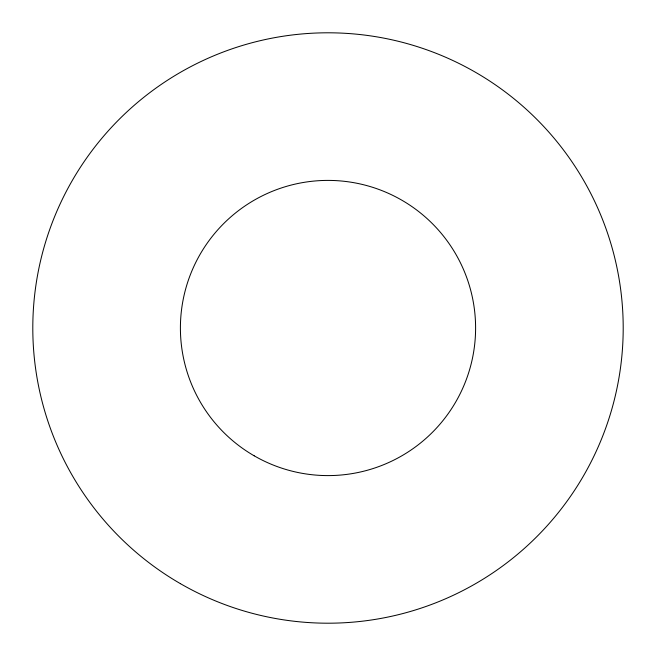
<?xml version="1.0" encoding="UTF-8"?>
<svg xmlns="http://www.w3.org/2000/svg" width="656" height="656" viewBox="0 0 656 656"><rect width="100%" height="100%" fill="white"/><g stroke="black" fill="none" stroke-linecap="round" stroke-linejoin="round"><path stroke-width="0.98" d="M254.2 455.822A147.6 147.6 0 0 0 475.6 328A147.6 147.6 0 0 0 254.2 200.178A147.6 147.6 0 0 0 254.2 455.822M180.4 583.651A295.2 295.2 0 0 0 623.2 328A295.2 295.2 0 0 0 180.4 72.349A295.2 295.2 0 0 0 180.4 583.651"/></g></svg>
